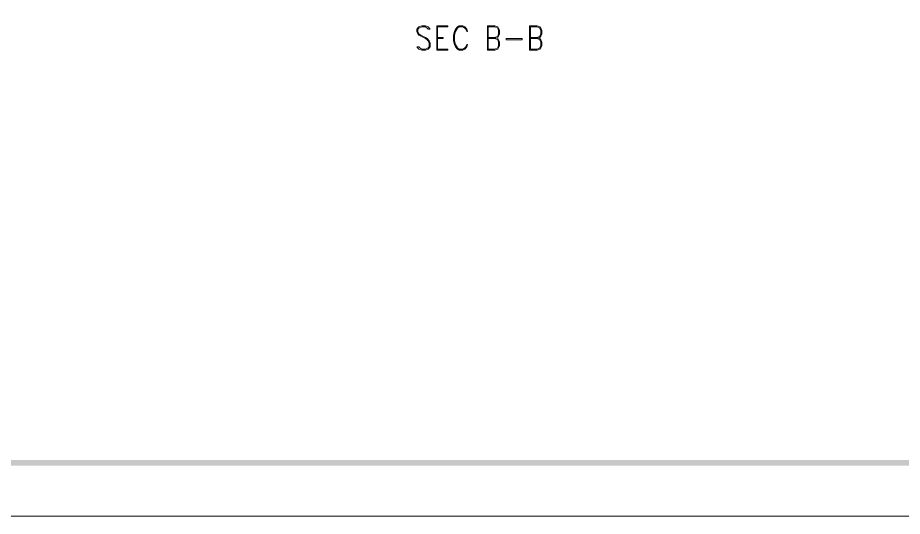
# Model space of a CAD drawing. Header units: millimetres. Extents: x 7 to 289, y 10 to 206.
# Drawn here: x 48.5 to 128.3, y 10.4 to 55.4 of the extents above; entities that cross this region are included whole.
import ezdxf

# ---------------------------------------------------------------- set-up
doc = ezdxf.new("R2010")
doc.units = ezdxf.units.MM

msp = doc.modelspace()

# ---------------------------------------------------------------- hatches: boundary and pattern name
h = msp.add_hatch(color=7)
h.dxf.hatch_style = 2
h.paths.add_polyline_path([(284.133572, 14.977992), (283.625572, 15.485992), (11.888011, 14.977992)])
h = msp.add_hatch(color=7)
h.dxf.hatch_style = 2
h.paths.add_polyline_path([(283.625572, 15.485992), (11.888011, 14.977992), (11.888011, 15.485992)])

# ---------------------------------------------------------------- linework, layer by layer
at = {"color": 7, "lineweight": 0}
msp.add_lwpolyline([(7.062011, 10.405992), (288.705678, 10.405992), (288.705678, 206.112992), (7.062011, 206.112992)], close=True, dxfattribs=at)
at = {"color": 6, "lineweight": 0, "true_color": 0xff00ff}
for points in [[(85.717239, 54.390219), (85.547906, 54.601886), (85.293906, 54.686553), (84.955239, 54.686553), (84.701239, 54.601886), (84.531906, 54.390219), (84.531906, 54.178553), (84.616572, 53.966886), (84.701239, 53.839886), (84.870572, 53.755219), (85.293906, 53.543553), (85.463239, 53.416553), (85.547906, 53.331886), (85.632572, 53.120219), (85.632572, 52.781553), (85.547906, 52.696886), (85.293906, 52.569886), (84.955239, 52.569886), (84.785906, 52.696886), (84.701239, 52.781553), (84.531906, 52.781553)], [(85.717239, 54.390219), (85.547906, 54.390219), (85.463239, 54.474886), (85.293906, 54.601886), (84.955239, 54.601886), (84.701239, 54.474886), (84.616572, 54.390219), (84.616572, 54.178553), (84.701239, 53.966886), (84.870572, 53.839886), (85.293906, 53.628219), (85.463239, 53.543553), (85.632572, 53.331886), (85.717239, 53.120219), (85.717239, 52.781553), (85.547906, 52.569886), (85.293906, 52.485219), (84.955239, 52.485219), (84.701239, 52.569886), (84.531906, 52.781553)], [(86.309906, 54.686553), (86.309906, 52.485219)], [(86.309906, 54.686553), (87.325906, 54.686553)], [(86.394572, 54.601886), (87.325906, 54.601886), (87.325906, 54.686553)], [(86.394572, 54.601886), (86.394572, 52.569886)], [(89.103906, 54.178553), (89.019239, 54.390219), (88.849906, 54.601886), (88.680572, 54.686553), (88.341906, 54.686553), (88.172572, 54.601886), (88.003239, 54.390219), (87.918572, 54.178553), (87.833906, 53.839886), (87.833906, 53.331886), (87.918572, 52.993219), (88.003239, 52.781553), (88.172572, 52.569886), (88.341906, 52.485219), (88.680572, 52.485219), (88.849906, 52.569886), (89.019239, 52.781553), (89.103906, 52.993219)], [(89.103906, 54.178553), (89.019239, 54.178553), (88.934572, 54.390219), (88.849906, 54.474886), (88.680572, 54.601886), (88.341906, 54.601886), (88.172572, 54.474886), (88.003239, 54.178553), (87.918572, 53.839886), (87.918572, 53.331886), (88.003239, 52.993219), (88.172572, 52.696886), (88.341906, 52.569886), (88.680572, 52.569886), (88.849906, 52.696886), (88.934572, 52.781553), (89.019239, 52.993219), (89.103906, 52.993219)], [(90.881906, 54.686553), (90.881906, 52.485219)], [(90.881906, 54.686553), (91.559239, 54.686553), (91.813239, 54.601886), (91.897906, 54.474886), (91.982572, 54.263219), (91.982572, 53.966886), (91.897906, 53.755219), (91.813239, 53.628219), (91.559239, 53.543553)], [(90.966572, 54.601886), (90.966572, 52.569886)], [(90.966572, 54.601886), (91.559239, 54.601886), (91.813239, 54.474886), (91.897906, 54.263219), (91.897906, 53.966886), (91.813239, 53.755219), (91.559239, 53.628219), (90.966572, 53.628219)], [(94.691906, 54.686553), (94.691906, 52.485219)], [(94.691906, 54.686553), (95.369239, 54.686553), (95.623239, 54.601886), (95.707906, 54.474886), (95.792572, 54.263219), (95.792572, 53.966886), (95.707906, 53.755219), (95.623239, 53.628219), (95.369239, 53.543553)], [(94.776572, 54.601886), (94.776572, 52.569886)], [(94.776572, 54.601886), (95.369239, 54.601886), (95.623239, 54.474886), (95.707906, 54.263219), (95.707906, 53.966886), (95.623239, 53.755219), (95.369239, 53.628219), (94.776572, 53.628219)], [(86.394572, 53.628219), (86.902572, 53.628219), (86.902572, 53.543553), (86.394572, 53.543553)], [(91.559239, 53.628219), (91.813239, 53.543553), (91.897906, 53.416553), (91.982572, 53.204886), (91.982572, 52.908553), (91.897906, 52.696886), (91.813239, 52.569886), (91.559239, 52.485219), (90.881906, 52.485219)], [(90.966572, 53.543553), (91.559239, 53.543553), (91.813239, 53.416553), (91.897906, 53.204886), (91.897906, 52.908553), (91.813239, 52.696886), (91.559239, 52.569886), (90.966572, 52.569886)], [(92.575239, 53.543553), (94.014572, 53.543553), (94.014572, 53.416553)], [(92.575239, 53.543553), (92.575239, 53.416553), (94.014572, 53.416553)], [(95.369239, 53.628219), (95.623239, 53.543553), (95.707906, 53.416553), (95.792572, 53.204886), (95.792572, 52.908553), (95.707906, 52.696886), (95.623239, 52.569886), (95.369239, 52.485219), (94.691906, 52.485219)], [(94.776572, 53.543553), (95.369239, 53.543553), (95.623239, 53.416553), (95.707906, 53.204886), (95.707906, 52.908553), (95.623239, 52.696886), (95.369239, 52.569886), (94.776572, 52.569886)], [(86.394572, 52.569886), (87.325906, 52.569886), (87.325906, 52.485219), (86.309906, 52.485219)]]:
    msp.add_lwpolyline(points, dxfattribs=at)

doc.saveas('drawing.dxf')
